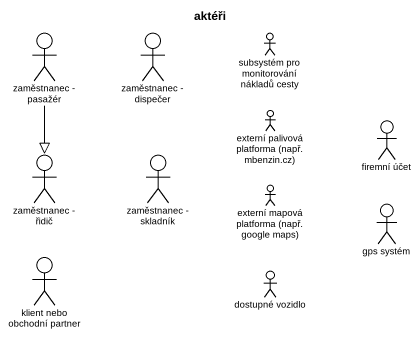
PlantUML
@startuml
title aktéři
actor "zaměstnanec - pasažér" as zaměstnanec_pasažér
actor "zaměstnanec - dispečer" as zaměstnanec_dispečer
actor "subsystém pro monitorování nákladů cesty" as subsystém_pro_monitorování
actor "externí palivová platforma (např. mbenzin.cz)" as externí_palivová_platforma
actor "firemní účet" as firemní_účet
actor "zaměstnanec - řidič" as zaměstnanec_řidič
actor "zaměstnanec - skladník" as zaměstnanec_skladník
actor "externí mapová platforma (např. google maps)" as externí_mapová_platforma
actor "gps systém" as gps_systém
actor "klient nebo obchodní partner" as klient_nebo_obchodní_partner
actor "dostupné vozidlo" as dostupné_vozidlo
zaměstnanec_pasažér --|> zaměstnanec_řidič
@enduml
